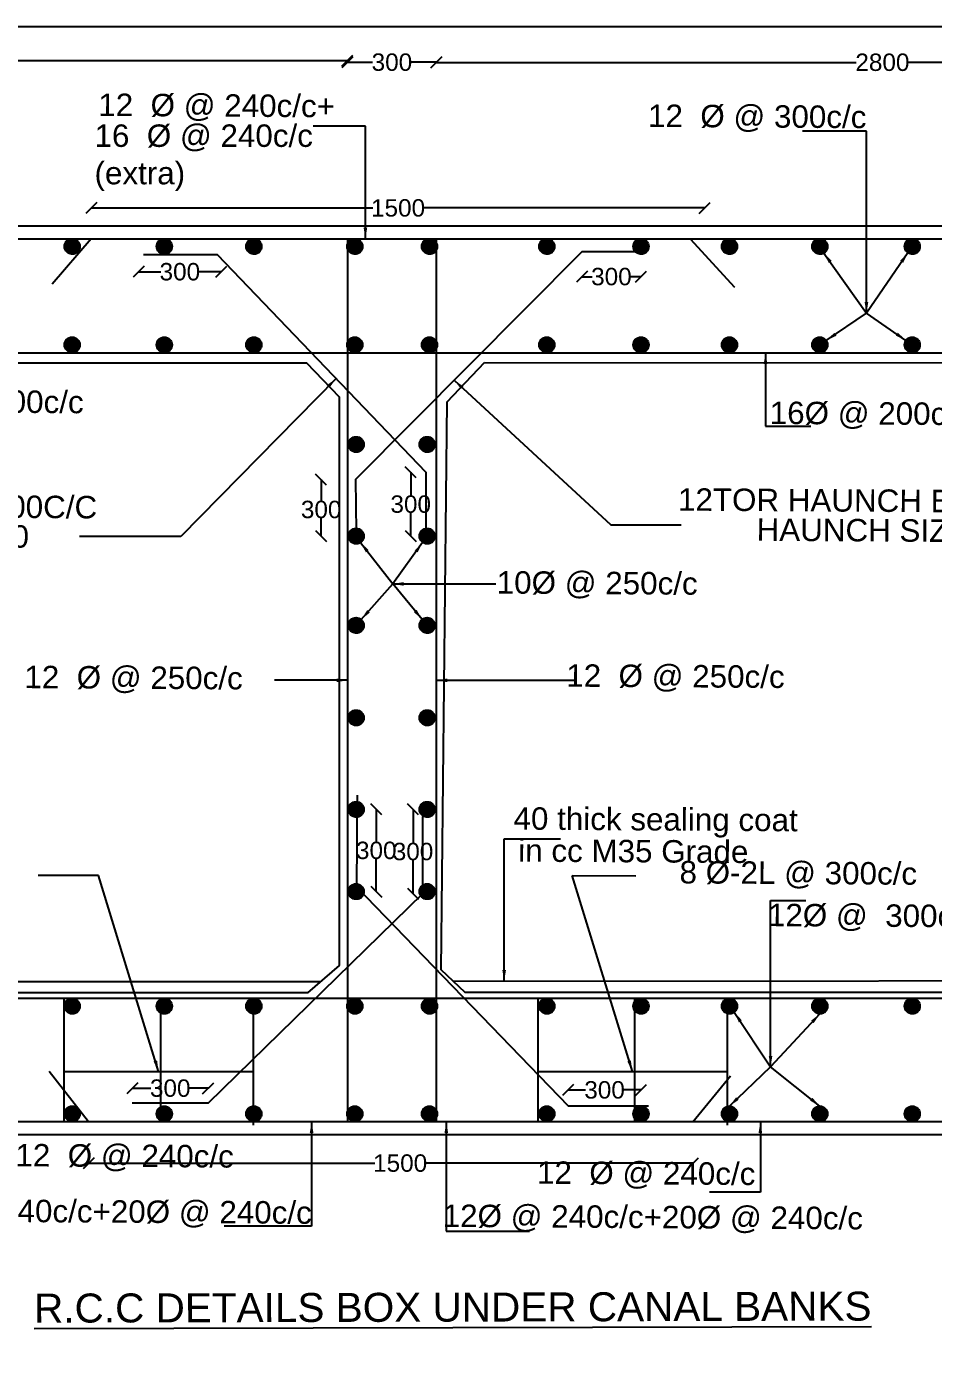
# Model space of a CAD drawing. Header units: millimetres. Extents: x 5124 to 6568637, y 2311 to 91879094.
# Drawn here: x 3733330 to 3741149, y 45946545 to 45957947 of the extents above; entities that cross this region are included whole.
import ezdxf

# ---------------------------------------------------------------- set-up
doc = ezdxf.new("R2010")
doc.units = ezdxf.units.MM
doc.header["$MEASUREMENT"] = 0
for name, color, linetype in [('DIMENSION', 7, 'Continuous'), ('DRAWING', 7, 'Continuous'), ('TEXT', 7, 'Continuous')]:
    doc.layers.add(name, color=color, linetype=linetype)
doc.styles.get("Standard").update_dxf_attribs({"font": 'arial.ttf', "height": 150})
doc.dimstyles.get("Standard").update_dxf_attribs({"dimtxt": 200, "dimasz": 110, "dimexe": 0.18, "dimexo": 0.0625, "dimgap": 0.09, "dimtad": 0, "dimtih": 1, "dimtoh": 1, "dimdec": 0, "dimzin": 0, "dimdsep": 46, "dimtxsty": 'Standard', "dimblk": 'OBLIQUE', "dimcen": 0.09, "dimse1": 1, "dimse2": 1, "dimadec": 0, "dimazin": 0, "dimtfac": 1, "dimtdec": 0, "dimtofl": 0, "dimtmove": 0, "dimatfit": 3, "dimfxl": 1, "dimtolj": 1, "dimtzin": 0, "dimarcsym": 0})

# ---------------------------------------------------------------- blocks, each defined once
blk = doc.blocks.new('_Oblique')
at = {"color": 0, "linetype": 'ByBlock', "lineweight": -2}
blk.add_line((-0.5, -0.5), (0.5, 0.5), dxfattribs=at)
blk = doc.blocks.new('*D66')
at = {"layer": 'Defpoints', "color": 0}
for p in [(3736097, 45957652), (3728394, 45956118), (3736097, 45956118)]:
    blk.add_point(p, dxfattribs=at)
at = {"layer": 'DIMENSION', "color": 0, "lineweight": -2}
for p, q in [((3728394, 45957652), (3732021, 45957652)), ((3736097, 45957652), (3732471, 45957652))]:
    blk.add_line(p, q, dxfattribs=at)
at = {"layer": 'DIMENSION', "color": 0, "lineweight": -2, "xscale": 95, "yscale": 95, "zscale": 95, "rotation": 180}
blk.add_blockref('_Oblique', (3728394, 45957652), dxfattribs=at)
at = {"layer": 'DIMENSION', "color": 0, "lineweight": -2, "xscale": 95, "yscale": 95, "zscale": 95}
blk.add_blockref('_Oblique', (3736097, 45957652), dxfattribs=at)
at = {"layer": 'DIMENSION', "color": 0, "insert": (3732246, 45957652), "char_height": 150, "attachment_point": 5}
blk.add_mtext('\\A1;2800', dxfattribs=at)
blk = doc.blocks.new('*D67')
at = {"layer": 'Defpoints', "color": 0}
for p in [(3736862, 45957639), (3736097, 45956118), (3736862, 45956118)]:
    blk.add_point(p, dxfattribs=at)
at = {"layer": 'DIMENSION', "color": 0, "lineweight": -2}
for p, q in [((3736097, 45957639), (3736314, 45957639)), ((3736862, 45957639), (3736645, 45957639))]:
    blk.add_line(p, q, dxfattribs=at)
at = {"layer": 'DIMENSION', "color": 0, "lineweight": -2, "xscale": 95, "yscale": 95, "zscale": 95, "rotation": 180}
blk.add_blockref('_Oblique', (3736097, 45957639), dxfattribs=at)
at = {"layer": 'DIMENSION', "color": 0, "lineweight": -2, "xscale": 95, "yscale": 95, "zscale": 95}
blk.add_blockref('_Oblique', (3736862, 45957639), dxfattribs=at)
at = {"layer": 'DIMENSION', "color": 0, "insert": (3736480, 45957639), "char_height": 150, "attachment_point": 5}
blk.add_mtext('\\A1;300', dxfattribs=at)
blk = doc.blocks.new('*D68')
at = {"layer": 'Defpoints', "color": 0}
for p in [(3744554, 45957638), (3744554, 45956118), (3736862, 45956084)]:
    blk.add_point(p, dxfattribs=at)
at = {"layer": 'DIMENSION', "color": 0, "lineweight": -2}
for p, q in [((3736862, 45957638), (3740483, 45957638)), ((3744554, 45957638), (3740933, 45957638))]:
    blk.add_line(p, q, dxfattribs=at)
at = {"layer": 'DIMENSION', "color": 0, "lineweight": -2, "xscale": 95, "yscale": 95, "zscale": 95, "rotation": 180}
blk.add_blockref('_Oblique', (3736862, 45957638), dxfattribs=at)
at = {"layer": 'DIMENSION', "color": 0, "lineweight": -2, "xscale": 95, "yscale": 95, "zscale": 95}
blk.add_blockref('_Oblique', (3744554, 45957638), dxfattribs=at)
at = {"layer": 'DIMENSION', "color": 0, "insert": (3740708, 45957638), "char_height": 150, "attachment_point": 5}
blk.add_mtext('\\A1;2800', dxfattribs=at)
blk = doc.blocks.new('*D70')
at = {"layer": 'Defpoints', "color": 0}
for p in [(3739177, 45956383), (3733889, 45956118), (3739177, 45956118)]:
    blk.add_point(p, dxfattribs=at)
at = {"layer": 'DIMENSION', "color": 0, "lineweight": -2}
for p, q in [((3733889, 45956383), (3736316, 45956383)), ((3739177, 45956383), (3736750, 45956383))]:
    blk.add_line(p, q, dxfattribs=at)
at = {"layer": 'DIMENSION', "color": 0, "lineweight": -2, "xscale": 95, "yscale": 95, "zscale": 95, "rotation": 180}
blk.add_blockref('_Oblique', (3733889, 45956383), dxfattribs=at)
at = {"layer": 'DIMENSION', "color": 0, "lineweight": -2, "xscale": 95, "yscale": 95, "zscale": 95}
blk.add_blockref('_Oblique', (3739177, 45956383), dxfattribs=at)
at = {"layer": 'DIMENSION', "color": 0, "insert": (3736533, 45956383), "char_height": 150, "attachment_point": 5}
blk.add_mtext('\\A1;1500', dxfattribs=at)
blk = doc.blocks.new('*D71')
at = {"layer": 'Defpoints', "color": 0}
for p in [(3738118, 45956006), (3738627, 45955985), (3738118, 45955791)]:
    blk.add_point(p, dxfattribs=at)
at = {"layer": 'DIMENSION', "color": 0, "lineweight": -2}
for p, q in [((3738118, 45955791), (3738207, 45955791)), ((3738627, 45955791), (3738538, 45955791))]:
    blk.add_line(p, q, dxfattribs=at)
at = {"layer": 'DIMENSION', "color": 0, "lineweight": -2, "xscale": 95, "yscale": 95, "zscale": 95, "rotation": 180}
blk.add_blockref('_Oblique', (3738118, 45955791), dxfattribs=at)
at = {"layer": 'DIMENSION', "color": 0, "lineweight": -2, "xscale": 95, "yscale": 95, "zscale": 95}
blk.add_blockref('_Oblique', (3738627, 45955791), dxfattribs=at)
at = {"layer": 'DIMENSION', "color": 0, "insert": (3738372, 45955791), "char_height": 150, "attachment_point": 5}
blk.add_mtext('\\A1;300', dxfattribs=at)
blk = doc.blocks.new('*D72')
at = {"layer": 'Defpoints', "color": 0}
for p in [(3734296, 45955972), (3735009, 45955945), (3735009, 45955833)]:
    blk.add_point(p, dxfattribs=at)
at = {"layer": 'DIMENSION', "color": 0, "lineweight": -2}
for p, q in [((3734296, 45955833), (3734487, 45955833)), ((3735009, 45955833), (3734818, 45955833))]:
    blk.add_line(p, q, dxfattribs=at)
at = {"layer": 'DIMENSION', "color": 0, "lineweight": -2, "xscale": 95, "yscale": 95, "zscale": 95, "rotation": 180}
blk.add_blockref('_Oblique', (3734296, 45955833), dxfattribs=at)
at = {"layer": 'DIMENSION', "color": 0, "lineweight": -2, "xscale": 95, "yscale": 95, "zscale": 95}
blk.add_blockref('_Oblique', (3735009, 45955833), dxfattribs=at)
at = {"layer": 'DIMENSION', "color": 0, "insert": (3734652, 45955833), "char_height": 150, "attachment_point": 5}
blk.add_mtext('\\A1;300', dxfattribs=at)
blk = doc.blocks.new('*D77')
at = {"layer": 'Defpoints', "color": 0}
for p in [(3734242, 45948797), (3734242, 45948669), (3734896, 45948669)]:
    blk.add_point(p, dxfattribs=at)
at = {"layer": 'DIMENSION', "color": 0, "lineweight": -2}
for p, q in [((3734242, 45948797), (3734403, 45948797)), ((3734896, 45948797), (3734734, 45948797))]:
    blk.add_line(p, q, dxfattribs=at)
at = {"layer": 'DIMENSION', "color": 0, "lineweight": -2, "xscale": 95, "yscale": 95, "zscale": 95, "rotation": 180}
blk.add_blockref('_Oblique', (3734242, 45948797), dxfattribs=at)
at = {"layer": 'DIMENSION', "color": 0, "lineweight": -2, "xscale": 95, "yscale": 95, "zscale": 95}
blk.add_blockref('_Oblique', (3734896, 45948797), dxfattribs=at)
at = {"layer": 'DIMENSION', "color": 0, "insert": (3734569, 45948797), "char_height": 150, "attachment_point": 5}
blk.add_mtext('\\A1;300', dxfattribs=at)
blk = doc.blocks.new('*D78')
at = {"layer": 'Defpoints', "color": 0}
for p in [(3736171, 45951200), (3736171, 45950492), (3736345, 45950492)]:
    blk.add_point(p, dxfattribs=at)
at = {"layer": 'DIMENSION', "color": 0, "lineweight": -2}
for p, q in [((3736345, 45951200), (3736345, 45950923)), ((3736345, 45950492), (3736345, 45950769))]:
    blk.add_line(p, q, dxfattribs=at)
at = {"layer": 'DIMENSION', "color": 0, "lineweight": -2, "xscale": 95, "yscale": 95, "zscale": 95}
for p, rotation in [((3736345, 45951200), 90), ((3736345, 45950492), 270)]:
    blk.add_blockref('_Oblique', p, dxfattribs=dict(at, rotation=rotation))
at = {"layer": 'DIMENSION', "color": 0, "insert": (3736345, 45950846), "char_height": 150, "attachment_point": 5}
blk.add_mtext('\\A1;300', dxfattribs=at)
blk = doc.blocks.new('*D79')
at = {"layer": 'Defpoints', "color": 0}
for p in [(3736662, 45951200), (3736784, 45951200), (3736743, 45950473)]:
    blk.add_point(p, dxfattribs=at)
at = {"layer": 'DIMENSION', "color": 0, "lineweight": -2}
for p, q in [((3736662, 45951200), (3736662, 45950913)), ((3736662, 45950473), (3736662, 45950760))]:
    blk.add_line(p, q, dxfattribs=at)
at = {"layer": 'DIMENSION', "color": 0, "lineweight": -2, "xscale": 95, "yscale": 95, "zscale": 95}
for p, rotation in [((3736662, 45951200), 90), ((3736662, 45950473), 270)]:
    blk.add_blockref('_Oblique', p, dxfattribs=dict(at, rotation=rotation))
at = {"layer": 'DIMENSION', "color": 0, "insert": (3736662, 45950836), "char_height": 150, "attachment_point": 5}
blk.add_mtext('\\A1;300', dxfattribs=at)
blk = doc.blocks.new('*D80')
at = {"layer": 'Defpoints', "color": 0}
for p in [(3735870, 45954043), (3736165, 45954043), (3736171, 45953555)]:
    blk.add_point(p, dxfattribs=at)
at = {"layer": 'DIMENSION', "color": 0, "lineweight": -2}
for p, q in [((3735870, 45954043), (3735870, 45953860)), ((3735870, 45953555), (3735870, 45953707))]:
    blk.add_line(p, q, dxfattribs=at)
at = {"layer": 'DIMENSION', "color": 0, "lineweight": -2, "xscale": 95, "yscale": 95, "zscale": 95}
for p, rotation in [((3735870, 45954043), 90), ((3735870, 45953555), 270)]:
    blk.add_blockref('_Oblique', p, dxfattribs=dict(at, rotation=rotation))
at = {"layer": 'DIMENSION', "color": 0, "insert": (3735870, 45953784), "char_height": 150, "attachment_point": 5}
blk.add_mtext('\\A1;300', dxfattribs=at)
blk = doc.blocks.new('*D81')
at = {"layer": 'Defpoints', "color": 0}
for p in [(3736773, 45954105), (3736642, 45953555), (3736784, 45953555)]:
    blk.add_point(p, dxfattribs=at)
at = {"layer": 'DIMENSION', "color": 0, "lineweight": -2}
for p, q in [((3736642, 45954105), (3736642, 45953907)), ((3736642, 45953555), (3736642, 45953753))]:
    blk.add_line(p, q, dxfattribs=at)
at = {"layer": 'DIMENSION', "color": 0, "lineweight": -2, "xscale": 95, "yscale": 95, "zscale": 95}
for p, rotation in [((3736642, 45954105), 90), ((3736642, 45953555), 270)]:
    blk.add_blockref('_Oblique', p, dxfattribs=dict(at, rotation=rotation))
at = {"layer": 'DIMENSION', "color": 0, "insert": (3736642, 45953830), "char_height": 150, "attachment_point": 5}
blk.add_mtext('\\A1;300', dxfattribs=at)
blk = doc.blocks.new('*D88')
at = {"layer": 'Defpoints', "color": 0}
for p in [(3733866, 45948506), (3739074, 45948506), (3739074, 45948151)]:
    blk.add_point(p, dxfattribs=at)
at = {"layer": 'DIMENSION', "color": 0, "lineweight": -2}
for p, q in [((3733866, 45948151), (3736334, 45948151)), ((3739074, 45948151), (3736768, 45948151))]:
    blk.add_line(p, q, dxfattribs=at)
at = {"layer": 'DIMENSION', "color": 0, "lineweight": -2, "xscale": 95, "yscale": 95, "zscale": 95, "rotation": 180}
blk.add_blockref('_Oblique', (3733866, 45948151), dxfattribs=at)
at = {"layer": 'DIMENSION', "color": 0, "lineweight": -2, "xscale": 95, "yscale": 95, "zscale": 95}
blk.add_blockref('_Oblique', (3739074, 45948151), dxfattribs=at)
at = {"layer": 'DIMENSION', "color": 0, "insert": (3736551, 45948151), "char_height": 150, "attachment_point": 5}
blk.add_mtext('\\A1;1500', dxfattribs=at)
blk = doc.blocks.new('*D89')
at = {"layer": 'Defpoints', "color": 0}
for p in [(3738627, 45948782), (3737999, 45948646), (3738627, 45948643)]:
    blk.add_point(p, dxfattribs=at)
at = {"layer": 'DIMENSION', "color": 0, "lineweight": -2}
for p, q in [((3737999, 45948782), (3738148, 45948782)), ((3738627, 45948782), (3738479, 45948782))]:
    blk.add_line(p, q, dxfattribs=at)
at = {"layer": 'DIMENSION', "color": 0, "lineweight": -2, "xscale": 95, "yscale": 95, "zscale": 95, "rotation": 180}
blk.add_blockref('_Oblique', (3737999, 45948782), dxfattribs=at)
at = {"layer": 'DIMENSION', "color": 0, "lineweight": -2, "xscale": 95, "yscale": 95, "zscale": 95}
blk.add_blockref('_Oblique', (3738627, 45948782), dxfattribs=at)
at = {"layer": 'DIMENSION', "color": 0, "insert": (3738313, 45948782), "char_height": 150, "attachment_point": 5}
blk.add_mtext('\\A1;300', dxfattribs=at)

msp = doc.modelspace()

# ---------------------------------------------------------------- hatches: boundary and pattern name
at = {"layer": 'DRAWING'}
h = msp.add_hatch(dxfattribs=at)
h.set_pattern_fill('ANSI31', color=256, scale=0.879733, style=0)
h.set_pattern_definition([(45, (571862.75194, 5536740.87646), (-0.07775810721613, 0.07775810721613), [])])
h.paths.add_polyline_path([(3733790.7, 45956051.9, 0.9586945), (3733657.7, 45956057.5), (3733657.7, 45956046.3, 0.9586945)])
h = msp.add_hatch(dxfattribs=at)
h.set_pattern_fill('ANSI31', color=256, scale=0.879733, style=0)
h.set_pattern_definition([(45, (572657.15285, 5536740.87646), (-0.07775810721613, 0.07775810721613), [])])
h.paths.add_polyline_path([(3734585.1, 45956051.9, 0.9586945), (3734452.1, 45956057.5), (3734452.1, 45956046.3, 0.9586945)])
h = msp.add_hatch(dxfattribs=at)
h.set_pattern_fill('ANSI31', color=256, scale=0.879733, style=0)
h.set_pattern_definition([(45, (573428.99623, 5536740.87646), (-0.07775810721613, 0.07775810721613), [])])
h.paths.add_polyline_path([(3735357, 45956051.9, 0.9586945), (3735223.9, 45956057.5), (3735223.9, 45956046.3, 0.9586945)])
h = msp.add_hatch(dxfattribs=at)
h.set_pattern_fill('ANSI31', color=256, scale=0.879733, style=0)
h.set_pattern_definition([(45, (574298.96485, 5536740.87646), (-0.07775810721613, 0.07775810721613), [])])
h.paths.add_polyline_path([(3736226.9, 45956051.9, 0.9586945), (3736093.9, 45956057.5), (3736093.9, 45956046.3, 0.9586945)])
h = msp.add_hatch(dxfattribs=at)
h.set_pattern_fill('ANSI31', color=256, scale=0.879733, style=0)
h.set_pattern_definition([(45, (574942.35565, 5536740.87646), (-0.07775810721613, 0.07775810721613), [])])
h.paths.add_polyline_path([(3736870.3, 45956051.9, 0.9586945), (3736737.3, 45956057.5), (3736737.3, 45956046.3, 0.9586945)])
h = msp.add_hatch(dxfattribs=at)
h.set_pattern_fill('ANSI31', color=256, scale=0.879733, style=0)
h.set_pattern_definition([(45, (575953.93541, 5536740.87646), (-0.07775810721613, 0.07775810721613), [])])
h.paths.add_polyline_path([(3737881.9, 45956051.9, 0.9586945), (3737748.9, 45956057.5), (3737748.9, 45956046.3, 0.9586945)])
h = msp.add_hatch(dxfattribs=at)
h.set_pattern_fill('ANSI31', color=256, scale=0.879733, style=0)
h.set_pattern_definition([(45, (576765.75575, 5536740.87646), (-0.07775810721613, 0.07775810721613), [])])
h.paths.add_polyline_path([(3738693.7, 45956051.9, 0.9586945), (3738560.7, 45956057.5), (3738560.7, 45956046.3, 0.9586945)])
h = msp.add_hatch(dxfattribs=at)
h.set_pattern_fill('ANSI31', color=256, scale=0.879733, style=0)
h.set_pattern_definition([(45, (577528.20016, 5536740.87646), (-0.07775810721613, 0.07775810721613), [])])
h.paths.add_polyline_path([(3739456.2, 45956051.9, 0.9586945), (3739323.1, 45956057.5), (3739323.1, 45956046.3, 0.9586945)])
h = msp.add_hatch(dxfattribs=at)
h.set_pattern_fill('ANSI31', color=256, scale=0.879733, style=0)
h.set_pattern_definition([(45, (578307.43739, 5536740.87646), (-0.07775810721613, 0.07775810721613), [])])
h.paths.add_polyline_path([(3740235.4, 45956051.9, 0.9586945), (3740102.4, 45956057.5), (3740102.4, 45956046.3, 0.9586945)])
h = msp.add_hatch(dxfattribs=at)
h.set_pattern_fill('ANSI31', color=256, scale=0.879733, style=0)
h.set_pattern_definition([(45, (579103.96873, 5536740.87646), (-0.07775810721613, 0.07775810721613), [])])
h.paths.add_polyline_path([(3741031.9, 45956051.9, 0.9586945), (3740898.9, 45956057.5), (3740898.9, 45956046.3, 0.9586945)])
h = msp.add_hatch(dxfattribs=at)
h.set_pattern_fill('ANSI31', color=256, scale=0.879733, style=0)
h.set_pattern_definition([(45, (571862.75194, 5535892.93471), (-0.07775810721613, 0.07775810721613), [])])
h.paths.add_polyline_path([(3733790.7, 45955204, 0.9586945), (3733657.7, 45955209.6), (3733657.7, 45955198.4, 0.9586945)])
h = msp.add_hatch(dxfattribs=at)
h.set_pattern_fill('ANSI31', color=256, scale=0.879733, style=0)
h.set_pattern_definition([(45, (572657.15285, 5535892.93471), (-0.07775810721613, 0.07775810721613), [])])
h.paths.add_polyline_path([(3734585.1, 45955204, 0.9586945), (3734452.1, 45955209.6), (3734452.1, 45955198.4, 0.9586945)])
h = msp.add_hatch(dxfattribs=at)
h.set_pattern_fill('ANSI31', color=256, scale=0.879733, style=0)
h.set_pattern_definition([(45, (573428.99623, 5535892.93471), (-0.07775810721613, 0.07775810721613), [])])
h.paths.add_polyline_path([(3735357, 45955204, 0.9586945), (3735223.9, 45955209.6), (3735223.9, 45955198.4, 0.9586945)])
h = msp.add_hatch(dxfattribs=at)
h.set_pattern_fill('ANSI31', color=256, scale=0.879733, style=0)
h.set_pattern_definition([(45, (574298.96485, 5535892.93471), (-0.07775810721613, 0.07775810721613), [])])
h.paths.add_polyline_path([(3736226.9, 45955204, 0.9586945), (3736093.9, 45955209.6), (3736093.9, 45955198.4, 0.9586945)])
h = msp.add_hatch(dxfattribs=at)
h.set_pattern_fill('ANSI31', color=256, scale=0.879733, style=0)
h.set_pattern_definition([(45, (574942.35565, 5535892.93471), (-0.07775810721613, 0.07775810721613), [])])
h.paths.add_polyline_path([(3736870.3, 45955204, 0.9586945), (3736737.3, 45955209.6), (3736737.3, 45955198.4, 0.9586945)])
h = msp.add_hatch(dxfattribs=at)
h.set_pattern_fill('ANSI31', color=256, scale=0.879733, style=0)
h.set_pattern_definition([(45, (575953.93541, 5535892.93471), (-0.07775810721613, 0.07775810721613), [])])
h.paths.add_polyline_path([(3737881.9, 45955204, 0.9586945), (3737748.9, 45955209.6), (3737748.9, 45955198.4, 0.9586945)])
h = msp.add_hatch(dxfattribs=at)
h.set_pattern_fill('ANSI31', color=256, scale=0.879733, style=0)
h.set_pattern_definition([(45, (576765.75575, 5535892.93471), (-0.07775810721613, 0.07775810721613), [])])
h.paths.add_polyline_path([(3738693.7, 45955204, 0.9586945), (3738560.7, 45955209.6), (3738560.7, 45955198.4, 0.9586945)])
h = msp.add_hatch(dxfattribs=at)
h.set_pattern_fill('ANSI31', color=256, scale=0.879733, style=0)
h.set_pattern_definition([(45, (577528.20016, 5535892.93471), (-0.07775810721613, 0.07775810721613), [])])
h.paths.add_polyline_path([(3739456.2, 45955204, 0.9586945), (3739323.1, 45955209.6), (3739323.1, 45955198.4, 0.9586945)])
h = msp.add_hatch(dxfattribs=at)
h.set_pattern_fill('ANSI31', color=256, scale=0.879733, style=0)
h.set_pattern_definition([(45, (578307.43739, 5535892.93471), (-0.07775810721613, 0.07775810721613), [])])
h.paths.add_polyline_path([(3740235.4, 45955204, 0.9586945), (3740102.4, 45955209.6), (3740102.4, 45955198.4, 0.9586945)])
h = msp.add_hatch(dxfattribs=at)
h.set_pattern_fill('ANSI31', color=256, scale=0.879733, style=0)
h.set_pattern_definition([(45, (579103.96873, 5535892.93471), (-0.07775810721613, 0.07775810721613), [])])
h.paths.add_polyline_path([(3741031.9, 45955204, 0.9586945), (3740898.9, 45955209.6), (3740898.9, 45955198.4, 0.9586945)])
h = msp.add_hatch(dxfattribs=at)
h.set_pattern_fill('ANSI31', color=256, scale=0.879733, style=0)
h.set_pattern_definition([(45, (574309.97204, 5535034.14959), (-0.07775810721613, 0.07775810721613), [])])
h.paths.add_polyline_path([(3736237.9, 45954345.2, 0.9586945), (3736104.9, 45954350.8), (3736104.9, 45954339.6, 0.9586945)])
h = msp.add_hatch(dxfattribs=at)
h.set_pattern_fill('ANSI31', color=256, scale=0.879733, style=0)
h.set_pattern_definition([(45, (574922.53421, 5535034.14959), (-0.07775810721613, 0.07775810721613), [])])
h.paths.add_polyline_path([(3736850.5, 45954345.2, 0.9586945), (3736717.5, 45954350.8), (3736717.5, 45954339.6, 0.9586945)])
h = msp.add_hatch(dxfattribs=at)
h.set_pattern_fill('ANSI31', color=256, scale=0.879733, style=0)
h.set_pattern_definition([(45, (574309.97204, 5534244.23233), (-0.07775810721613, 0.07775810721613), [])])
h.paths.add_polyline_path([(3736237.9, 45953555.3, 0.9586945), (3736104.9, 45953560.9), (3736104.9, 45953549.7, 0.9586945)])
h = msp.add_hatch(dxfattribs=at)
h.set_pattern_fill('ANSI31', color=256, scale=0.879733, style=0)
h.set_pattern_definition([(45, (574922.53421, 5534244.23233), (-0.07775810721613, 0.07775810721613), [])])
h.paths.add_polyline_path([(3736850.5, 45953555.3, 0.9586945), (3736717.5, 45953560.9), (3736717.5, 45953549.7, 0.9586945)])
h = msp.add_hatch(dxfattribs=at)
h.set_pattern_fill('ANSI31', color=256, scale=0.879733, style=0)
h.set_pattern_definition([(45, (574309.97204, 5533474.83014), (-0.07775810721613, 0.07775810721613), [])])
h.paths.add_polyline_path([(3736237.9, 45952785.9, 0.9586945), (3736104.9, 45952791.5), (3736104.9, 45952780.3, 0.9586945)])
h = msp.add_hatch(dxfattribs=at)
h.set_pattern_fill('ANSI31', color=256, scale=0.879733, style=0)
h.set_pattern_definition([(45, (574922.53421, 5533474.83014), (-0.07775810721613, 0.07775810721613), [])])
h.paths.add_polyline_path([(3736850.5, 45952785.9, 0.9586945), (3736717.5, 45952791.5), (3736717.5, 45952780.3, 0.9586945)])
h = msp.add_hatch(dxfattribs=at)
h.set_pattern_fill('ANSI31', color=256, scale=0.879733, style=0)
h.set_pattern_definition([(45, (574309.97204, 5532678.57819), (-0.07775810721613, 0.07775810721613), [])])
h.paths.add_polyline_path([(3736237.9, 45951989.6, 0.9586945), (3736104.9, 45951995.2), (3736104.9, 45951984, 0.9586945)])
h = msp.add_hatch(dxfattribs=at)
h.set_pattern_fill('ANSI31', color=256, scale=0.879733, style=0)
h.set_pattern_definition([(45, (574922.53421, 5532678.57819), (-0.07775810721613, 0.07775810721613), [])])
h.paths.add_polyline_path([(3736850.5, 45951989.6, 0.9586945), (3736717.5, 45951995.2), (3736717.5, 45951984, 0.9586945)])
h = msp.add_hatch(dxfattribs=at)
h.set_pattern_fill('ANSI31', color=256, scale=0.879733, style=0)
h.set_pattern_definition([(45, (574309.97204, 5531888.71905), (-0.07775810721613, 0.07775810721613), [])])
h.paths.add_polyline_path([(3736237.9, 45951199.8, 0.9586945), (3736104.9, 45951205.4), (3736104.9, 45951194.1, 0.9586945)])
h = msp.add_hatch(dxfattribs=at)
h.set_pattern_fill('ANSI31', color=256, scale=0.879733, style=0)
h.set_pattern_definition([(45, (574922.53421, 5531888.71905), (-0.07775810721613, 0.07775810721613), [])])
h.paths.add_polyline_path([(3736850.5, 45951199.8, 0.9586945), (3736717.5, 45951205.4), (3736717.5, 45951194.1, 0.9586945)])
h = msp.add_hatch(dxfattribs=at)
h.set_pattern_fill('ANSI31', color=256, scale=0.879733, style=0)
h.set_pattern_definition([(45, (574309.97204, 5531180.86205), (-0.07775810721613, 0.07775810721613), [])])
h.paths.add_polyline_path([(3736237.9, 45950491.9, 0.9586945), (3736104.9, 45950497.5), (3736104.9, 45950486.3, 0.9586945)])
h = msp.add_hatch(dxfattribs=at)
h.set_pattern_fill('ANSI31', color=256, scale=0.879733, style=0)
h.set_pattern_definition([(45, (574922.53421, 5531180.86205), (-0.07775810721613, 0.07775810721613), [])])
h.paths.add_polyline_path([(3736850.5, 45950491.9, 0.9586945), (3736717.5, 45950497.5), (3736717.5, 45950486.3, 0.9586945)])
h = msp.add_hatch(dxfattribs=at)
h.set_pattern_fill('ANSI31', color=256, scale=0.879733, style=0)
h.set_pattern_definition([(45, (571862.75194, 5530193.63983), (-0.07775810721613, 0.07775810721613), [])])
h.paths.add_polyline_path([(3733790.7, 45949504.7, 0.9586945), (3733657.7, 45949510.3), (3733657.7, 45949499.1, 0.9586945)])
h = msp.add_hatch(dxfattribs=at)
h.set_pattern_fill('ANSI31', color=256, scale=0.879733, style=0)
h.set_pattern_definition([(45, (572657.15285, 5530193.63983), (-0.07775810721613, 0.07775810721613), [])])
h.paths.add_polyline_path([(3734585.1, 45949504.7, 0.9586945), (3734452.1, 45949510.3), (3734452.1, 45949499.1, 0.9586945)])
h = msp.add_hatch(dxfattribs=at)
h.set_pattern_fill('ANSI31', color=256, scale=0.879733, style=0)
h.set_pattern_definition([(45, (573428.99623, 5530193.63983), (-0.07775810721613, 0.07775810721613), [])])
h.paths.add_polyline_path([(3735357, 45949504.7, 0.9586945), (3735223.9, 45949510.3), (3735223.9, 45949499.1, 0.9586945)])
h = msp.add_hatch(dxfattribs=at)
h.set_pattern_fill('ANSI31', color=256, scale=0.879733, style=0)
h.set_pattern_definition([(45, (574298.96485, 5530193.63983), (-0.07775810721613, 0.07775810721613), [])])
h.paths.add_polyline_path([(3736226.9, 45949504.7, 0.9586945), (3736093.9, 45949510.3), (3736093.9, 45949499.1, 0.9586945)])
h = msp.add_hatch(dxfattribs=at)
h.set_pattern_fill('ANSI31', color=256, scale=0.879733, style=0)
h.set_pattern_definition([(45, (574942.35565, 5530193.63983), (-0.07775810721613, 0.07775810721613), [])])
h.paths.add_polyline_path([(3736870.3, 45949504.7, 0.9586945), (3736737.3, 45949510.3), (3736737.3, 45949499.1, 0.9586945)])
h = msp.add_hatch(dxfattribs=at)
h.set_pattern_fill('ANSI31', color=256, scale=0.879733, style=0)
h.set_pattern_definition([(45, (575953.93541, 5530193.63983), (-0.07775810721613, 0.07775810721613), [])])
h.paths.add_polyline_path([(3737881.9, 45949504.7, 0.9586945), (3737748.9, 45949510.3), (3737748.9, 45949499.1, 0.9586945)])
h = msp.add_hatch(dxfattribs=at)
h.set_pattern_fill('ANSI31', color=256, scale=0.879733, style=0)
h.set_pattern_definition([(45, (576765.75575, 5530193.63983), (-0.07775810721613, 0.07775810721613), [])])
h.paths.add_polyline_path([(3738693.7, 45949504.7, 0.9586945), (3738560.7, 45949510.3), (3738560.7, 45949499.1, 0.9586945)])
h = msp.add_hatch(dxfattribs=at)
h.set_pattern_fill('ANSI31', color=256, scale=0.879733, style=0)
h.set_pattern_definition([(45, (577528.20016, 5530193.63983), (-0.07775810721613, 0.07775810721613), [])])
h.paths.add_polyline_path([(3739456.2, 45949504.7, 0.9586945), (3739323.1, 45949510.3), (3739323.1, 45949499.1, 0.9586945)])
h = msp.add_hatch(dxfattribs=at)
h.set_pattern_fill('ANSI31', color=256, scale=0.879733, style=0)
h.set_pattern_definition([(45, (578307.43739, 5530193.63983), (-0.07775810721613, 0.07775810721613), [])])
h.paths.add_polyline_path([(3740235.4, 45949504.7, 0.9586945), (3740102.4, 45949510.3), (3740102.4, 45949499.1, 0.9586945)])
h = msp.add_hatch(dxfattribs=at)
h.set_pattern_fill('ANSI31', color=256, scale=0.879733, style=0)
h.set_pattern_definition([(45, (579103.96873, 5530193.63983), (-0.07775810721613, 0.07775810721613), [])])
h.paths.add_polyline_path([(3741031.9, 45949504.7, 0.9586945), (3740898.9, 45949510.3), (3740898.9, 45949499.1, 0.9586945)])
h = msp.add_hatch(dxfattribs=at)
h.set_pattern_fill('ANSI31', color=256, scale=0.879733, style=0)
h.set_pattern_definition([(45, (571862.75194, 5529265.34756), (-0.07775810721613, 0.07775810721613), [])])
h.paths.add_polyline_path([(3733790.7, 45948576.4, 0.9586945), (3733657.7, 45948582), (3733657.7, 45948570.8, 0.9586945)])
h = msp.add_hatch(dxfattribs=at)
h.set_pattern_fill('ANSI31', color=256, scale=0.879733, style=0)
h.set_pattern_definition([(45, (572657.15285, 5529265.34756), (-0.07775810721613, 0.07775810721613), [])])
h.paths.add_polyline_path([(3734585.1, 45948576.4, 0.9586945), (3734452.1, 45948582), (3734452.1, 45948570.8, 0.9586945)])
h = msp.add_hatch(dxfattribs=at)
h.set_pattern_fill('ANSI31', color=256, scale=0.879733, style=0)
h.set_pattern_definition([(45, (573428.99623, 5529265.34756), (-0.07775810721613, 0.07775810721613), [])])
h.paths.add_polyline_path([(3735357, 45948576.4, 0.9586945), (3735223.9, 45948582), (3735223.9, 45948570.8, 0.9586945)])
h = msp.add_hatch(dxfattribs=at)
h.set_pattern_fill('ANSI31', color=256, scale=0.879733, style=0)
h.set_pattern_definition([(45, (574298.96485, 5529265.34756), (-0.07775810721613, 0.07775810721613), [])])
h.paths.add_polyline_path([(3736226.9, 45948576.4, 0.9586945), (3736093.9, 45948582), (3736093.9, 45948570.8, 0.9586945)])
h = msp.add_hatch(dxfattribs=at)
h.set_pattern_fill('ANSI31', color=256, scale=0.879733, style=0)
h.set_pattern_definition([(45, (574942.35565, 5529265.34756), (-0.07775810721613, 0.07775810721613), [])])
h.paths.add_polyline_path([(3736870.3, 45948576.4, 0.9586945), (3736737.3, 45948582), (3736737.3, 45948570.8, 0.9586945)])
h = msp.add_hatch(dxfattribs=at)
h.set_pattern_fill('ANSI31', color=256, scale=0.879733, style=0)
h.set_pattern_definition([(45, (575953.93541, 5529265.34756), (-0.07775810721613, 0.07775810721613), [])])
h.paths.add_polyline_path([(3737881.9, 45948576.4, 0.9586945), (3737748.9, 45948582), (3737748.9, 45948570.8, 0.9586945)])
h = msp.add_hatch(dxfattribs=at)
h.set_pattern_fill('ANSI31', color=256, scale=0.879733, style=0)
h.set_pattern_definition([(45, (576765.75575, 5529265.34756), (-0.07775810721613, 0.07775810721613), [])])
h.paths.add_polyline_path([(3738693.7, 45948576.4, 0.9586945), (3738560.7, 45948582), (3738560.7, 45948570.8, 0.9586945)])
h = msp.add_hatch(dxfattribs=at)
h.set_pattern_fill('ANSI31', color=256, scale=0.879733, style=0)
h.set_pattern_definition([(45, (577528.20016, 5529265.34756), (-0.07775810721613, 0.07775810721613), [])])
h.paths.add_polyline_path([(3739456.2, 45948576.4, 0.9586945), (3739323.1, 45948582), (3739323.1, 45948570.8, 0.9586945)])
h = msp.add_hatch(dxfattribs=at)
h.set_pattern_fill('ANSI31', color=256, scale=0.879733, style=0)
h.set_pattern_definition([(45, (578307.43739, 5529265.34756), (-0.07775810721613, 0.07775810721613), [])])
h.paths.add_polyline_path([(3740235.4, 45948576.4, 0.9586945), (3740102.4, 45948582), (3740102.4, 45948570.8, 0.9586945)])
h = msp.add_hatch(dxfattribs=at)
h.set_pattern_fill('ANSI31', color=256, scale=0.879733, style=0)
h.set_pattern_definition([(45, (579103.96873, 5529265.34756), (-0.07775810721613, 0.07775810721613), [])])
h.paths.add_polyline_path([(3741031.9, 45948576.4, 0.9586945), (3740898.9, 45948582), (3740898.9, 45948570.8, 0.9586945)])

# ---------------------------------------------------------------- linework, layer by layer
at = {"layer": 'DIMENSION'}
for points in [[(3727414, 45956228.4), (3745501.4, 45956228.4), (3745501.4, 45948396.3), (3727414, 45948396.3)], [(3727524.1, 45956118.3), (3745391.3, 45956118.3), (3745391.3, 45948506.4), (3727524.1, 45948506.4)]]:
    msp.add_lwpolyline(points, close=True, dxfattribs=at)
for points in [[(3733888.9, 45956118.3), (3733551.1, 45955726.1)], [(3736097.4, 45956118.3), (3736097.4, 45948506.4)], [(3736862.2, 45956118.3), (3736862.2, 45948506.4)], [(3739050.7, 45956118.3), (3739433.4, 45955699.5)], [(3727524.1, 45955134), (3745391.3, 45955134)], [(3727524.1, 45949574.2), (3745391.3, 45949574.2)], [(3733865.8, 45948506.4), (3733524.6, 45948940.4)], [(3739074.2, 45948506.4), (3739397.5, 45948902.7)]]:
    msp.add_lwpolyline(points, dxfattribs=at)
at = {"layer": 'DRAWING'}
msp.add_lwpolyline([(3724112.7, 45957947.5), (3755323.7, 45957947.5), (3755323.7, 45934474.9), (3724112.7, 45934474.9)], close=True, dxfattribs=at)
for points in [[(3738666.3, 45956006.3), (3738117.5, 45956006.3), (3736165.2, 45954043.2), (3736171.8, 45953595.3)], [(3734339.3, 45955982.1), (3734947.9, 45955982.1), (3734973.9, 45955982.1), (3736773, 45954104.9), (3736773, 45953506.9)], [(3728663, 45955048), (3735743.1, 45955048), (3736024.1, 45954755.7), (3736024.1, 45949853.9), (3735753.1, 45949619.1), (3728638.6, 45949619.1), (3728431.4, 45949814.9), (3728431.4, 45954819.5), (3728663, 45955048)], [(3737279, 45955050.4), (3744214.9, 45955050), (3744495.9, 45954757.8), (3744495.9, 45949856), (3744225, 45949621.2), (3737110.5, 45949621.2), (3736903.3, 45949817), (3736956.2, 45954711.8), (3737279, 45955050.4)], [(3736179.9, 45951324), (3736175.6, 45950533.6), (3737999.1, 45948646.3), (3738693, 45948646.3)], [(3736742.8, 45951139.5), (3736742.8, 45950472.9), (3734895.8, 45948668.6), (3734241.6, 45948668.6)], [(3737006.9, 45949719.1), (3744344.8, 45949725.1)], [(3728535, 45949717), (3735867.2, 45949718)], [(3733652.6, 45949574.2), (3733652.6, 45948506.4)], [(3734486.6, 45949574.2), (3734486.6, 45948506.4)], [(3735284.7, 45949547.4), (3735284.7, 45948479.6)], [(3737736.5, 45949574.2), (3737736.5, 45948506.4)], [(3738570.6, 45949574.2), (3738570.6, 45948506.4)], [(3739368.6, 45949547.4), (3739368.6, 45948479.6)], [(3733652.6, 45948941.4), (3735284.7, 45948941.4)], [(3737736.5, 45948941.4), (3739368.6, 45948941.4)]]:
    msp.add_lwpolyline(points, dxfattribs=at)
for centre in [(3733724.1, 45956051.9), (3734518.5, 45956051.9), (3735290.3, 45956051.9), (3736160.3, 45956051.9), (3736803.7, 45956051.9), (3737815.3, 45956051.9), (3738627.1, 45956051.9), (3739389.5, 45956051.9), (3740168.8, 45956051.9), (3740965.3, 45956051.9), (3733724.1, 45955204), (3734518.5, 45955204), (3735290.3, 45955204), (3736160.3, 45955204), (3736803.7, 45955204), (3737815.3, 45955204), (3738627.1, 45955204), (3739389.5, 45955204), (3740168.8, 45955204), (3740965.3, 45955204), (3736171.3, 45954345.2), (3736783.9, 45954345.2), (3736171.3, 45953555.3), (3736783.9, 45953555.3), (3736171.3, 45952785.9), (3736783.9, 45952785.9), (3736171.3, 45951989.6), (3736783.9, 45951989.6), (3736171.3, 45951199.8), (3736783.9, 45951199.8), (3736171.3, 45950491.9), (3736783.9, 45950491.9), (3733724.1, 45949504.7), (3734518.5, 45949504.7), (3735290.3, 45949504.7), (3736160.3, 45949504.7), (3736803.7, 45949504.7), (3737815.3, 45949504.7), (3738627.1, 45949504.7), (3739389.5, 45949504.7), (3740168.8, 45949504.7), (3740965.3, 45949504.7), (3733724.1, 45948576.4), (3734518.5, 45948576.4), (3735290.3, 45948576.4), (3736160.3, 45948576.4), (3736803.7, 45948576.4), (3737815.3, 45948576.4), (3738627.1, 45948576.4), (3739389.5, 45948576.4), (3740168.8, 45948576.4), (3740965.3, 45948576.4)]:
    msp.add_circle(centre, 66.6, dxfattribs=at)

# ---------------------------------------------------------------- texts
for s, p in [('12  Ø @ 240c/c+ ', (3733948.4, 45957176.5)), ('12  Ø @ 300c/c ', (3738687, 45957081.9)), ('16 Ø @ 200c/c ', (3732015, 45954624.7)), ('16Ø @ 200c/c ', (3739736.2, 45954521.7)), ('12TOR HAUNCH BARS @300C/C', (3738945.3, 45953774.7)), ('12TOR HAUNCH BARS @300C/C', (3729758.4, 45953732.6)), (' HAUNCH SIZE 150*150', (3730361.2, 45953473.2)), (' HAUNCH SIZE 150*150', (3739548, 45953515.3)), ('10Ø @ 250c/c ', (3737382.9, 45953060.3)), ('12  Ø @ 250c/c ', (3737982.2, 45952257.5)), ('12  Ø @ 250c/c ', (3733311.3, 45952245.2)), ('40 thick sealing coat', (3737527.8, 45951025.6)), ('in cc M35 Grade', (3737568.8, 45950749.7)), ('8 Ø-2L @ 300c/c ', (3738958.7, 45950562.4)), ('12Ø @  300c/c ', (3739720.8, 45950194.1)), ('12  Ø @ 240c/c ', (3733234.3, 45948124.1)), ('12  Ø @ 240c/c ', (3737730, 45947973.9)), ('12Ø @ 240c/c+20Ø @ 240c/c', (3732166.6, 45947649.8)), ('12Ø @ 240c/c+20Ø @ 240c/c', (3736917.1, 45947601.8))]:
    msp.add_text(s, height=193.541, rotation=359.65712, dxfattribs=at).set_placement(p)
at = {"layer": 'DRAWING', "insert": (3733916.4, 45957103.1), "char_height": 193.541, "width": 2337.287, "attachment_point": 1}
msp.add_mtext('16  Ø @ 240c/c (extra)', dxfattribs=at)
at = {"layer": 'TEXT'}
msp.add_text('%%UR.C.C DETAILS BOX UNDER CANAL BANKS', height=250, rotation=0.1412, dxfattribs=at).set_placement((3733395.5, 45946776.5))

# ---------------------------------------------------------------- dimensions: what is measured, and where the dimension line sits
at = {"layer": 'DIMENSION'}
for base, p1, p2, text, picture, middle in [((3736097.4, 45957652.1), (3728394.4, 45956118.3), (3736097.4, 45956118.3), '2800', '*D66', (3732245.9, 45957652.1)), ((3736862.2, 45957638.5), (3736097.4, 45956118.3), (3736862.2, 45956118.3), '300', '*D67', (3736479.8, 45957638.5)), ((3744553.6, 45957638.2), (3736862.2, 45956083.8), (3744553.6, 45956118.3), '2800', '*D68', (3740707.9, 45957638.2)), ((3739177.2, 45956382.7), (3733888.9, 45956118.3), (3739177.2, 45956118.3), '1500', '*D70', (3736533.1, 45956382.7)), ((3738117.5, 45955791.3), (3738627.1, 45955985.3), (3738117.5, 45956006.3), '300', '*D71', (3738372.3, 45955791.3)), ((3735009.2, 45955833), (3734295.7, 45955972), (3735009.2, 45955945.3), '300', '*D72', (3734652.5, 45955833)), ((3734241.6, 45948797.4), (3734895.8, 45948668.6), (3734241.6, 45948668.6), '300', '*D77', (3734568.7, 45948797.4)), ((3738627.4, 45948781.8), (3737999.1, 45948646.3), (3738627.4, 45948643), '300', '*D89', (3738313.3, 45948781.8))]:
    dim = msp.add_linear_dim(base=base, p1=p1, p2=p2, text=text, dimstyle='Standard', override={"dimasz": 95, "dimfxl": 2000, "dimarcsym": 1}, dxfattribs=at)
    dim.commit()
    dim.dimension.update_dxf_attribs({"geometry": picture, "text_midpoint": middle})
dim = msp.add_linear_dim(base=(3735869.8, 45954043.2), p1=(3736171.3, 45953555.3), p2=(3736165.2, 45954043.2), angle=90, text='300', dimstyle='Standard', override={"dimasz": 95, "dimfxl": 2000, "dimarcsym": 1}, dxfattribs=at)
dim.commit()
dim.dimension.update_dxf_attribs({"geometry": '*D80', "text_midpoint": (3735869.8, 45953783.7), "dimtype": 160})
for base, p1, p2, picture, middle in [((3736641.6, 45953555.3), (3736773, 45954104.9), (3736783.9, 45953555.3), '*D81', (3736641.6, 45953830.1)), ((3736345.3, 45950491.9), (3736171.3, 45951199.8), (3736171.3, 45950491.9), '*D78', (3736345.3, 45950845.8)), ((3736662.4, 45951199.8), (3736742.8, 45950472.9), (3736783.9, 45951199.8), '*D79', (3736662.4, 45950836.3))]:
    dim = msp.add_linear_dim(base=base, p1=p1, p2=p2, angle=90, text='300', dimstyle='Standard', override={"dimasz": 95, "dimfxl": 2000, "dimarcsym": 1}, dxfattribs=at)
    dim.commit()
    dim.dimension.update_dxf_attribs({"geometry": picture, "text_midpoint": middle})
dim = msp.add_linear_dim(base=(3739074.2, 45948151.4), p1=(3733865.8, 45948506.4), p2=(3739074.2, 45948506.4), text='1500', dimstyle='Standard', override={"dimasz": 95, "dimfxl": 2000, "dimarcsym": 1}, dxfattribs=at)
dim.commit()
dim.dimension.update_dxf_attribs({"geometry": '*D88', "text_midpoint": (3736551.1, 45948151.4), "dimtype": 160})

# ---------------------------------------------------------------- leaders
at = {"layer": 'DRAWING'}
for points in [[(3736251.6, 45956118.3), (3736251.6, 45957088.8), (3735801.9, 45957088.8)], [(3740570.5, 45955476.9), (3740570.5, 45957043.8), (3740018.9, 45957043.8)], [(3740203.5, 45955995.1), (3740570.5, 45955476.9)], [(3740927.6, 45955997), (3740570.5, 45955476.9)], [(3740223.9, 45955241.4), (3740570.5, 45955476.9)], [(3740910.5, 45955241.9), (3740570.5, 45955476.9)], [(3739700.8, 45955134), (3739700.8, 45954504), (3740092.3, 45954504)], [(3735998.3, 45954913.2), (3734660.2, 45953552.1), (3733787.9, 45953552.1)], [(3737016.2, 45954899), (3738366.8, 45953652.4), (3738974.5, 45953652.4)], [(3736209.1, 45953500.4), (3736486.9, 45953143.4)], [(3736744.9, 45953501.2), (3736486.9, 45953143.4)], [(3736215.4, 45952835.8), (3736486.9, 45953143.4)], [(3736486.9, 45953143.4), (3737376.4, 45953143.4)], [(3736741.3, 45952837.1), (3736486.9, 45953143.4)], [(3736097.4, 45952312.4), (3735466.9, 45952312.4)], [(3736862.2, 45952312.4), (3738063.1, 45952312.4)], [(3737447.6, 45949719.5), (3737447.6, 45950945.4), (3737933.8, 45950945.4)], [(3734468.6, 45948941.4), (3733950.5, 45950631.7), (3733431, 45950631.7)], [(3738552.6, 45948941.4), (3738034.4, 45950631.7), (3738583.7, 45950628.5)], [(3739743.7, 45948980.9), (3739743.7, 45950414.9), (3740047.2, 45950414.9)], [(3739431.1, 45949452.6), (3739743.7, 45948980.9)], [(3740168.8, 45949438), (3739743.7, 45948980.9)], [(3739389.5, 45948643), (3739743.7, 45948980.9)], [(3740168.8, 45948643), (3739743.7, 45948980.9)], [(3735787.8, 45948506.4), (3735787.8, 45947609.2), (3735034, 45947609.2)], [(3736948.9, 45948506.4), (3736948.9, 45947565.6), (3737665, 45947565.6)], [(3739655.9, 45948506.4), (3739655.9, 45947901.6), (3739216.6, 45947901.6)]]:
    msp.add_leader(points, dimstyle='Standard', override={"dimasz": 95, "dimgap": 0.09, "dimtad": 0, "dimfxl": 2000, "dimarcsym": 1}, dxfattribs=at)

doc.saveas('drawing.dxf')
